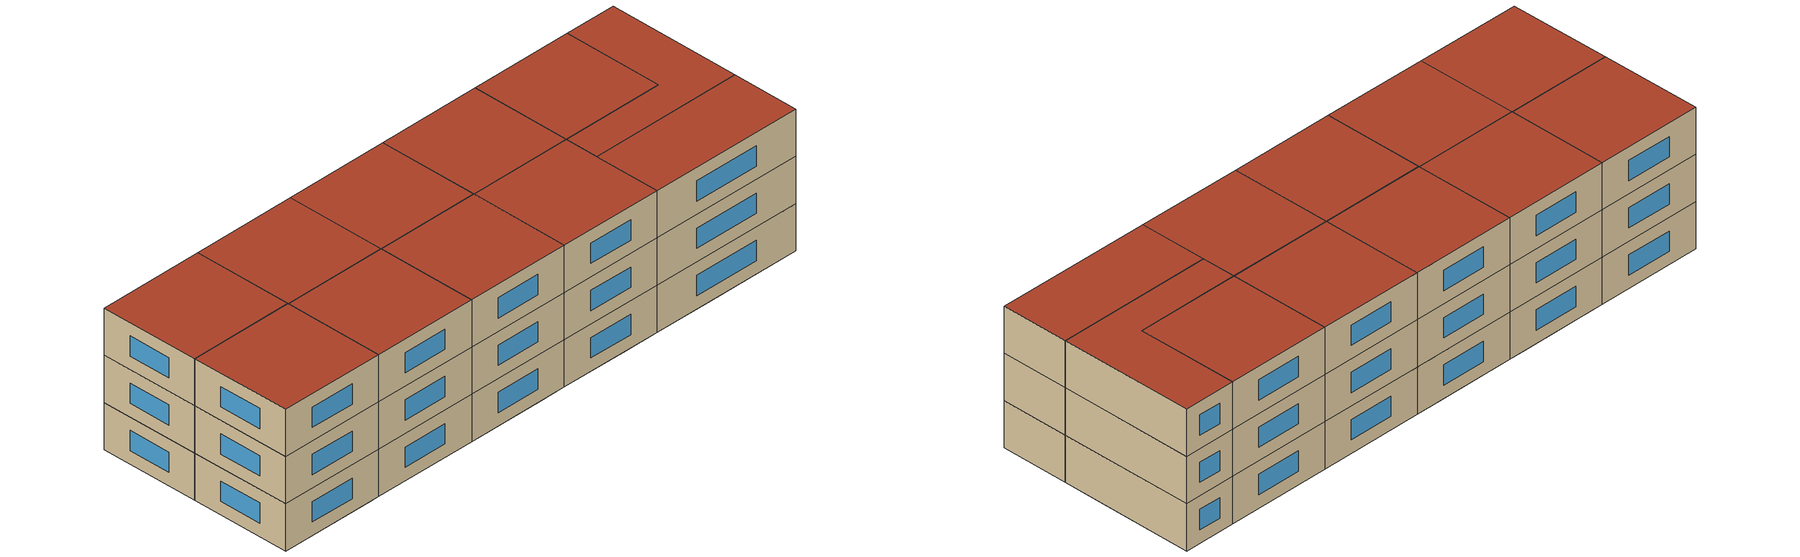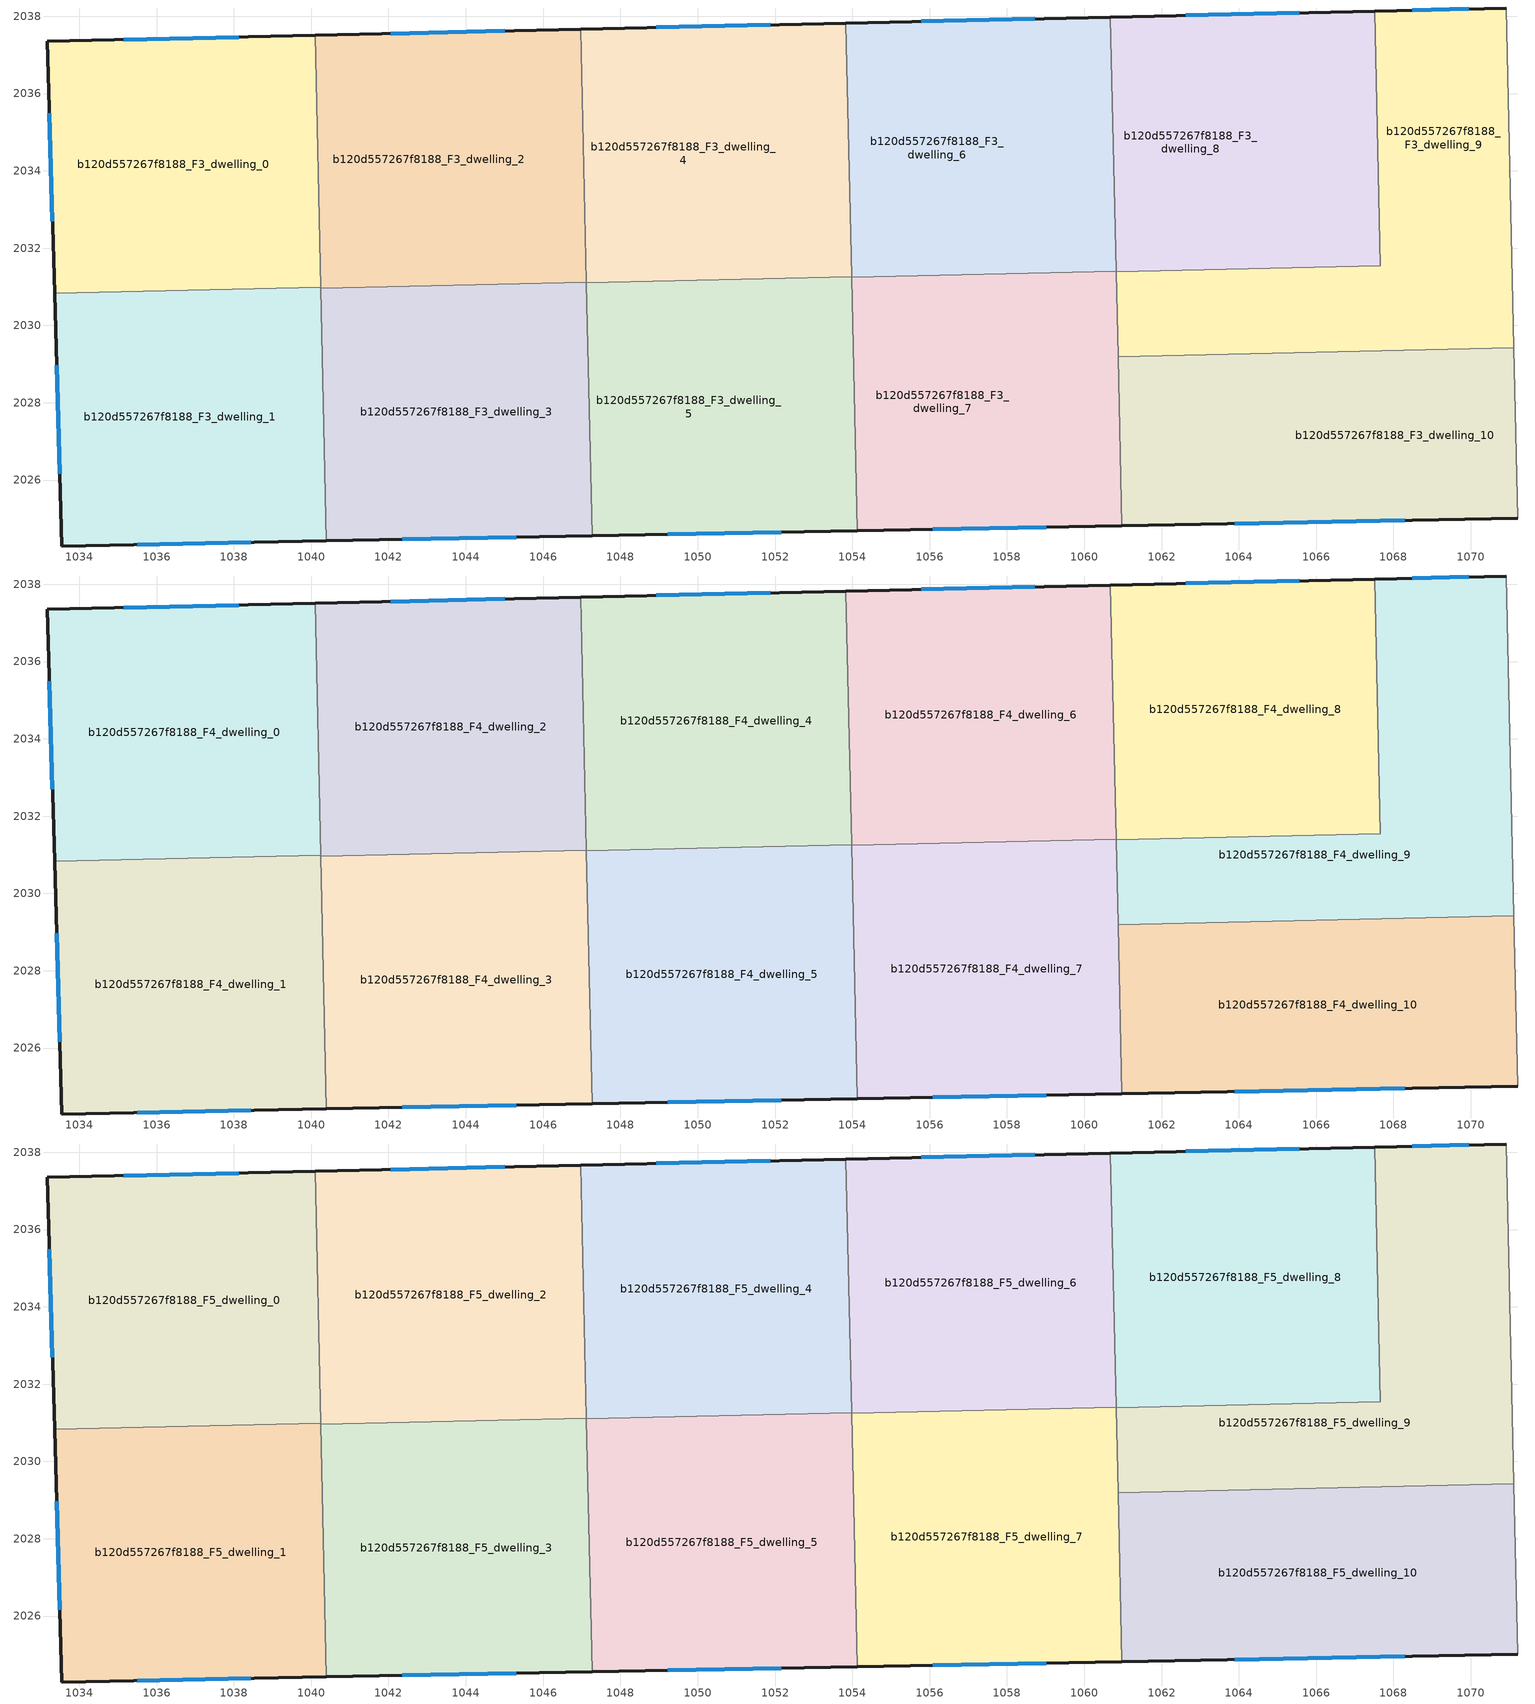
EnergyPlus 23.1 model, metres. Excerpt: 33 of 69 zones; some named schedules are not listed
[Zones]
b120d557267f8188_F3_dwelling_0
 floor to b120d557267f8188_F2_dwelling_2 (EU_floor_Construction): 1040.1,2037.51 1040.25,2030.99 1039.67,2030.98 1039.53,2037.49 z9
 floor adiabatic (EU_floor_Construction): 1039.53,2037.49 1039.67,2030.98 1033.36,2030.84 1033.17,2037.35 z9
 wall outside (EU_wall_Construction): 1040.1,2037.51 1033.17,2037.35 1033.36,2030.84 z9:12
 wall to b120d557267f8188_F3_dwelling_1 (EU_wall_Construction): 1033.36,2030.84 1040.25,2030.99 z9:12
 wall to b120d557267f8188_F3_dwelling_2 (EU_wall_Construction): 1040.25,2030.99 1040.1,2037.51 z9:12
 window (EU_Window_Construction): 1033.22,2035.49 1033.31,2032.7 / 1038.12,2037.46 1035.15,2037.39 z9.86:11.14
b120d557267f8188_F3_dwelling_1
 floor to b120d557267f8188_F2_dwelling_1 (EU_floor_Construction): 1039.67,2030.98 1039.82,2024.42 1033.55,2024.29 1033.36,2030.84 z9
 floor to b120d557267f8188_F2_dwelling_3 (EU_floor_Construction): 1040.25,2030.96 1040.39,2024.43 1039.82,2024.42 1039.67,2030.95 z9
 floor to b120d557267f8188_F2_dwelling_2 (EU_floor_Construction): 1040.25,2030.99 1040.25,2030.96 1039.67,2030.95 1039.67,2030.98 z9
 wall outside (EU_wall_Construction): 1033.36,2030.84 1033.55,2024.29 1040.39,2024.43 z9:12
 wall to b120d557267f8188_F3_dwelling_3 (EU_wall_Construction): 1040.39,2024.43 1040.25,2030.96 z9:12
 wall to b120d557267f8188_F3_dwelling_2 (EU_wall_Construction): 1040.25,2030.96 1040.25,2030.99 z9:12
 window (EU_Window_Construction): 1033.41,2028.97 1033.49,2026.16 / 1035.5,2024.33 1038.44,2024.39 z9.86:11.14
b120d557267f8188_F3_dwelling_10
 floor to b120d557267f8188_F2_dwelling_11 (EU_floor_Construction): 1071.12,2029.42 1071.22,2025.02 1064.96,2024.9 1064.86,2029.29 z9
 floor adiabatic (EU_floor_Construction): 1064.86,2029.29 1064.96,2024.9 1060.97,2024.82 1060.87,2029.2 z9
 wall outside (EU_wall_Construction): 1060.97,2024.82 1071.22,2025.02 z9:12
 wall to b120d557267f8188_F3_dwelling_9 (EU_wall_Construction): 1071.12,2029.42 1060.87,2029.2 z9:12
 wall adiabatic (EU_wall_Construction): 1071.22,2025.02 1071.12,2029.42 z9:12
 wall to b120d557267f8188_F3_dwelling_7 (EU_wall_Construction): 1060.87,2029.2 1060.97,2024.82 z9:12
 window (EU_Window_Construction): 1063.9,2024.88 1068.29,2024.96 z9.86:11.14
b120d557267f8188_F3_dwelling_2
 floor to b120d557267f8188_F2_dwelling_2 (EU_floor_Construction): 1045.83,2037.64 1045.97,2031.09 1040.25,2030.96 1040.1,2037.51 z9
 floor to b120d557267f8188_F2_dwelling_4 (EU_floor_Construction): 1046.97,2037.67 1047.12,2031.12 1045.97,2031.09 1045.83,2037.64 z9
 wall outside (EU_wall_Construction): 1046.97,2037.67 1040.1,2037.51 z9:12
 wall to b120d557267f8188_F3_dwelling_3 (EU_wall_Construction): 1040.25,2030.96 1047.12,2031.12 z9:12
 wall to b120d557267f8188_F3_dwelling_4 (EU_wall_Construction): 1047.12,2031.12 1046.97,2037.67 z9:12
 window (EU_Window_Construction): 1045.01,2037.62 1042.06,2037.55 z9.86:11.14
b120d557267f8188_F3_dwelling_3
 floor adiabatic (EU_floor_Construction): 1047.12,2031.12 1047.27,2024.56 1040.39,2024.43 1040.25,2030.96 1045.97,2031.09 1047.12,2031.11 1046.04,2031.09 z9
 wall outside (EU_wall_Construction): 1040.39,2024.43 1047.27,2024.56 z9:12
 wall to b120d557267f8188_F3_dwelling_5 (EU_wall_Construction): 1047.27,2024.56 1047.12,2031.11 z9:12
 window (EU_Window_Construction): 1042.36,2024.46 1045.3,2024.52 z9.86:11.14
b120d557267f8188_F3_dwelling_4
 floor to b120d557267f8188_F2_dwelling_6 (EU_floor_Construction): 1053.83,2037.82 1053.98,2031.26 1052.27,2031.22 1052.12,2037.78 z9
 floor adiabatic (EU_floor_Construction): 1052.12,2037.78 1052.27,2031.22 1047.12,2031.11 1046.97,2037.67 z9
 wall outside (EU_wall_Construction): 1053.83,2037.82 1046.97,2037.67 z9:12
 wall to b120d557267f8188_F3_dwelling_5 (EU_wall_Construction): 1047.12,2031.11 1053.98,2031.26 z9:12
 wall to b120d557267f8188_F3_dwelling_6 (EU_wall_Construction): 1053.98,2031.26 1053.83,2037.82 z9:12
 window (EU_Window_Construction): 1051.87,2037.78 1048.93,2037.71 z9.86:11.14
b120d557267f8188_F3_dwelling_5
 floor to b120d557267f8188_F2_dwelling_5 (EU_floor_Construction): 1052.27,2031.22 1052.41,2024.66 1047.27,2024.56 1047.12,2031.11 z9
 floor to b120d557267f8188_F2_dwelling_7 (EU_floor_Construction): 1053.98,2031.25 1054.12,2024.69 1052.41,2024.66 1052.27,2031.21 z9
 wall outside (EU_wall_Construction): 1047.27,2024.56 1054.12,2024.69 z9:12
 wall to b120d557267f8188_F3_dwelling_7 (EU_wall_Construction): 1054.12,2024.69 1053.98,2031.25 z9:12
 window (EU_Window_Construction): 1049.23,2024.6 1052.17,2024.65 z9.86:11.14
b120d557267f8188_F3_dwelling_6
 floor to b120d557267f8188_F2_dwelling_6 (EU_floor_Construction): 1058.4,2037.93 1058.54,2031.36 1053.98,2031.25 1053.83,2037.82 z9
 floor to b120d557267f8188_F2_dwelling_8 (EU_floor_Construction): 1060.68,2037.98 1060.82,2031.4 1058.54,2031.36 1058.4,2037.93 z9
 wall outside (EU_wall_Construction): 1060.68,2037.98 1053.83,2037.82 z9:12
 wall to b120d557267f8188_F3_dwelling_7 (EU_wall_Construction): 1053.98,2031.25 1060.83,2031.4 z9:12
 wall to b120d557267f8188_F3_dwelling_8 (EU_wall_Construction): 1060.83,2031.4 1060.68,2037.98 z9:12
 window (EU_Window_Construction): 1058.72,2037.93 1055.79,2037.87 z9.86:11.14
b120d557267f8188_F3_dwelling_7
 floor to b120d557267f8188_F2_dwelling_7 (EU_floor_Construction): 1058.55,2031.35 1058.69,2024.78 1054.12,2024.69 1053.98,2031.25 z9
 floor adiabatic (EU_floor_Construction): 1060.83,2031.4 1060.97,2024.82 1058.69,2024.78 1058.55,2031.35 z9
 wall outside (EU_wall_Construction): 1054.12,2024.69 1060.97,2024.82 z9:12
 wall to b120d557267f8188_F3_dwelling_9 (EU_wall_Construction): 1060.87,2029.2 1060.83,2031.4 z9:12
 window (EU_Window_Construction): 1056.08,2024.73 1059.02,2024.78 z9.86:11.14
b120d557267f8188_F3_dwelling_8
 floor to b120d557267f8188_F2_dwelling_8 (EU_floor_Construction): 1064.67,2038.07 1064.81,2031.49 1060.82,2031.4 1060.68,2037.98 z9
 floor to b120d557267f8188_F2_dwelling_10 (EU_floor_Construction): 1067.51,2038.14 1067.66,2031.55 1064.81,2031.49 1064.67,2038.07 z9
 wall outside (EU_wall_Construction): 1067.51,2038.14 1060.68,2037.98 z9:12
 wall to b120d557267f8188_F3_dwelling_9 (EU_wall_Construction): 1060.83,2031.4 1067.66,2031.55 1067.51,2038.14 z9:12
 window (EU_Window_Construction): 1065.56,2038.09 1062.63,2038.02 z9.86:11.14
b120d557267f8188_F3_dwelling_9
 floor to b120d557267f8188_F2_dwelling_10 (EU_floor_Construction): 1070.92,2038.21 1071.07,2031.62 1064.81,2031.48 1067.66,2031.55 1067.51,2038.14 z9
 floor to b120d557267f8188_F2_dwelling_11 (EU_floor_Construction): 1071.07,2031.62 1071.12,2029.42 1064.86,2029.29 1064.81,2031.48 z9
 floor adiabatic (EU_floor_Construction): 1064.81,2031.48 1064.86,2029.29 1060.87,2029.2 1060.83,2031.4 z9
 wall outside (EU_wall_Construction): 1070.92,2038.21 1067.51,2038.14 z9:12
 wall adiabatic (EU_wall_Construction): 1071.12,2029.42 1070.92,2038.21 z9:12
 window (EU_Window_Construction): 1069.95,2038.19 1068.49,2038.16 z9.86:11.14
b120d557267f8188_F4_dwelling_0
 floor to b120d557267f8188_F3_dwelling_0 (EU_floor_Construction): 1040.1,2037.51 1040.25,2030.99 1033.36,2030.84 1033.17,2037.35 z12
 wall outside (EU_wall_Construction): 1040.1,2037.51 1033.17,2037.35 1033.36,2030.84 z12:15
 wall to b120d557267f8188_F4_dwelling_1 (EU_wall_Construction): 1033.36,2030.84 1040.25,2030.99 z12:15
 wall to b120d557267f8188_F4_dwelling_2 (EU_wall_Construction): 1040.25,2030.99 1040.1,2037.51 z12:15
 window (EU_Window_Construction): 1033.22,2035.49 1033.31,2032.7 / 1038.12,2037.46 1035.15,2037.39 z12.86:14.14
b120d557267f8188_F4_dwelling_1
 floor to b120d557267f8188_F3_dwelling_1 (EU_floor_Construction): 1040.25,2030.99 1040.39,2024.43 1033.55,2024.29 1033.36,2030.84 z12
 wall outside (EU_wall_Construction): 1033.36,2030.84 1033.55,2024.29 1040.39,2024.43 z12:15
 wall to b120d557267f8188_F4_dwelling_3 (EU_wall_Construction): 1040.39,2024.43 1040.25,2030.96 z12:15
 wall to b120d557267f8188_F4_dwelling_2 (EU_wall_Construction): 1040.25,2030.96 1040.25,2030.99 z12:15
 window (EU_Window_Construction): 1033.41,2028.97 1033.49,2026.16 / 1035.5,2024.33 1038.44,2024.39 z12.86:14.14
b120d557267f8188_F4_dwelling_10
 floor to b120d557267f8188_F3_dwelling_10 (EU_floor_Construction): 1071.12,2029.42 1071.22,2025.02 1060.97,2024.82 1060.87,2029.2 z12
 wall outside (EU_wall_Construction): 1060.97,2024.82 1071.22,2025.02 z12:15
 wall to b120d557267f8188_F4_dwelling_9 (EU_wall_Construction): 1071.12,2029.42 1060.87,2029.2 z12:15
 wall adiabatic (EU_wall_Construction): 1071.22,2025.02 1071.12,2029.42 z12:15
 wall to b120d557267f8188_F4_dwelling_7 (EU_wall_Construction): 1060.87,2029.2 1060.97,2024.82 z12:15
 window (EU_Window_Construction): 1063.9,2024.88 1068.29,2024.96 z12.86:14.14
b120d557267f8188_F4_dwelling_2
 floor to b120d557267f8188_F3_dwelling_2 (EU_floor_Construction): 1046.97,2037.67 1047.12,2031.12 1040.25,2030.96 1040.1,2037.51 z12
 wall outside (EU_wall_Construction): 1046.97,2037.67 1040.1,2037.51 z12:15
 wall to b120d557267f8188_F4_dwelling_3 (EU_wall_Construction): 1040.25,2030.96 1047.12,2031.12 z12:15
 wall to b120d557267f8188_F4_dwelling_4 (EU_wall_Construction): 1047.12,2031.12 1046.97,2037.67 z12:15
 window (EU_Window_Construction): 1045.01,2037.62 1042.06,2037.55 z12.86:14.14
b120d557267f8188_F4_dwelling_3
 floor to b120d557267f8188_F3_dwelling_3 (EU_floor_Construction): 1047.12,2031.12 1047.27,2024.56 1040.39,2024.43 1040.25,2030.96 z12
 wall outside (EU_wall_Construction): 1040.39,2024.43 1047.27,2024.56 z12:15
 wall to b120d557267f8188_F4_dwelling_5 (EU_wall_Construction): 1047.27,2024.56 1047.12,2031.11 z12:15
 window (EU_Window_Construction): 1042.36,2024.46 1045.3,2024.52 z12.86:14.14
b120d557267f8188_F4_dwelling_4
 floor to b120d557267f8188_F3_dwelling_4 (EU_floor_Construction): 1053.83,2037.82 1053.98,2031.26 1047.12,2031.11 1046.97,2037.67 z12
 wall outside (EU_wall_Construction): 1053.83,2037.82 1046.97,2037.67 z12:15
 wall to b120d557267f8188_F4_dwelling_5 (EU_wall_Construction): 1047.12,2031.11 1053.98,2031.26 z12:15
 wall to b120d557267f8188_F4_dwelling_6 (EU_wall_Construction): 1053.98,2031.26 1053.83,2037.82 z12:15
 window (EU_Window_Construction): 1051.87,2037.78 1048.93,2037.71 z12.86:14.14
b120d557267f8188_F4_dwelling_5
 floor to b120d557267f8188_F3_dwelling_5 (EU_floor_Construction): 1053.98,2031.26 1054.12,2024.69 1047.27,2024.56 1047.12,2031.11 z12
 wall outside (EU_wall_Construction): 1047.27,2024.56 1054.12,2024.69 z12:15
 wall to b120d557267f8188_F4_dwelling_7 (EU_wall_Construction): 1054.12,2024.69 1053.98,2031.25 z12:15
 window (EU_Window_Construction): 1049.23,2024.6 1052.17,2024.65 z12.86:14.14
b120d557267f8188_F4_dwelling_6
 floor to b120d557267f8188_F3_dwelling_6 (EU_floor_Construction): 1060.68,2037.98 1060.83,2031.4 1053.98,2031.25 1053.83,2037.82 z12
 wall outside (EU_wall_Construction): 1060.68,2037.98 1053.83,2037.82 z12:15
 wall to b120d557267f8188_F4_dwelling_7 (EU_wall_Construction): 1053.98,2031.25 1060.83,2031.4 z12:15
 wall to b120d557267f8188_F4_dwelling_8 (EU_wall_Construction): 1060.83,2031.4 1060.68,2037.98 z12:15
 window (EU_Window_Construction): 1058.72,2037.93 1055.79,2037.87 z12.86:14.14
b120d557267f8188_F4_dwelling_7
 floor to b120d557267f8188_F3_dwelling_7 (EU_floor_Construction): 1060.83,2031.4 1060.97,2024.82 1054.12,2024.69 1053.98,2031.25 z12
 wall outside (EU_wall_Construction): 1054.12,2024.69 1060.97,2024.82 z12:15
 wall to b120d557267f8188_F4_dwelling_9 (EU_wall_Construction): 1060.87,2029.2 1060.83,2031.4 z12:15
 window (EU_Window_Construction): 1056.08,2024.73 1059.02,2024.78 z12.86:14.14
b120d557267f8188_F4_dwelling_8
 floor to b120d557267f8188_F3_dwelling_8 (EU_floor_Construction): 1067.51,2038.14 1067.66,2031.55 1060.83,2031.4 1060.68,2037.98 z12
 wall outside (EU_wall_Construction): 1067.51,2038.14 1060.68,2037.98 z12:15
 wall to b120d557267f8188_F4_dwelling_9 (EU_wall_Construction): 1060.83,2031.4 1067.66,2031.55 1067.51,2038.14 z12:15
 window (EU_Window_Construction): 1065.56,2038.09 1062.63,2038.02 z12.86:14.14
b120d557267f8188_F4_dwelling_9
 floor to b120d557267f8188_F3_dwelling_9 (EU_floor_Construction): 1070.92,2038.21 1071.12,2029.42 1060.87,2029.2 1060.83,2031.4 1067.66,2031.55 1067.51,2038.14 z12
 wall outside (EU_wall_Construction): 1070.92,2038.21 1067.51,2038.14 z12:15
 wall adiabatic (EU_wall_Construction): 1071.12,2029.42 1070.92,2038.21 z12:15
 window (EU_Window_Construction): 1069.95,2038.19 1068.49,2038.16 z12.86:14.14
b120d557267f8188_F5_dwelling_0
 floor to b120d557267f8188_F4_dwelling_0 (EU_floor_Construction): 1040.1,2037.51 1040.25,2030.99 1033.36,2030.84 1033.17,2037.35 z15
 wall outside (EU_wall_Construction): 1040.1,2037.51 1033.17,2037.35 1033.36,2030.84 z15:18
 wall to b120d557267f8188_F5_dwelling_1 (EU_wall_Construction): 1033.36,2030.84 1040.25,2030.99 z15:18
 wall to b120d557267f8188_F5_dwelling_2 (EU_wall_Construction): 1040.25,2030.99 1040.1,2037.51 z15:18
 window (EU_Window_Construction): 1033.22,2035.49 1033.31,2032.7 / 1038.12,2037.46 1035.15,2037.39 z15.86:17.14
 roof outside (EU_roof_Construction): 1040.25,2030.99 1040.1,2037.51 1033.17,2037.35 1033.36,2030.84 z18
b120d557267f8188_F5_dwelling_1
 floor to b120d557267f8188_F4_dwelling_1 (EU_floor_Construction): 1040.25,2030.99 1040.39,2024.43 1033.55,2024.29 1033.36,2030.84 z15
 wall outside (EU_wall_Construction): 1033.36,2030.84 1033.55,2024.29 1040.39,2024.43 z15:18
 wall to b120d557267f8188_F5_dwelling_3 (EU_wall_Construction): 1040.39,2024.43 1040.25,2030.96 z15:18
 wall to b120d557267f8188_F5_dwelling_2 (EU_wall_Construction): 1040.25,2030.96 1040.25,2030.99 z15:18
 window (EU_Window_Construction): 1033.41,2028.97 1033.49,2026.16 / 1035.5,2024.33 1038.44,2024.39 z15.86:17.14
 roof outside (EU_roof_Construction): 1040.39,2024.43 1040.25,2030.99 1033.36,2030.84 1033.55,2024.29 z18
b120d557267f8188_F5_dwelling_10
 floor to b120d557267f8188_F4_dwelling_10 (EU_floor_Construction): 1071.12,2029.42 1071.22,2025.02 1060.97,2024.82 1060.87,2029.2 z15
 wall outside (EU_wall_Construction): 1060.97,2024.82 1071.22,2025.02 z15:18
 wall to b120d557267f8188_F5_dwelling_9 (EU_wall_Construction): 1071.12,2029.42 1060.87,2029.2 z15:18
 wall adiabatic (EU_wall_Construction): 1071.22,2025.02 1071.12,2029.42 z15:18
 wall to b120d557267f8188_F5_dwelling_7 (EU_wall_Construction): 1060.87,2029.2 1060.97,2024.82 z15:18
 window (EU_Window_Construction): 1063.9,2024.88 1068.29,2024.96 z15.86:17.14
 roof outside (EU_roof_Construction): 1071.22,2025.02 1071.12,2029.42 1060.87,2029.2 1060.97,2024.82 z18
b120d557267f8188_F5_dwelling_2
 floor to b120d557267f8188_F4_dwelling_2 (EU_floor_Construction): 1046.97,2037.67 1047.12,2031.12 1040.25,2030.96 1040.1,2037.51 z15
 wall outside (EU_wall_Construction): 1046.97,2037.67 1040.1,2037.51 z15:18
 wall to b120d557267f8188_F5_dwelling_3 (EU_wall_Construction): 1040.25,2030.96 1047.12,2031.12 z15:18
 wall to b120d557267f8188_F5_dwelling_4 (EU_wall_Construction): 1047.12,2031.12 1046.97,2037.67 z15:18
 window (EU_Window_Construction): 1045.01,2037.62 1042.06,2037.55 z15.86:17.14
 roof outside (EU_roof_Construction): 1047.12,2031.12 1046.97,2037.67 1040.1,2037.51 1040.25,2030.96 z18
b120d557267f8188_F5_dwelling_3
 floor to b120d557267f8188_F4_dwelling_3 (EU_floor_Construction): 1047.12,2031.12 1047.27,2024.56 1040.39,2024.43 1040.25,2030.96 z15
 wall outside (EU_wall_Construction): 1040.39,2024.43 1047.27,2024.56 z15:18
 wall to b120d557267f8188_F5_dwelling_5 (EU_wall_Construction): 1047.27,2024.56 1047.12,2031.11 z15:18
 window (EU_Window_Construction): 1042.36,2024.46 1045.3,2024.52 z15.86:17.14
 roof outside (EU_roof_Construction): 1047.27,2024.56 1047.12,2031.12 1040.25,2030.96 1040.39,2024.43 z18
b120d557267f8188_F5_dwelling_4
 floor to b120d557267f8188_F4_dwelling_4 (EU_floor_Construction): 1053.83,2037.82 1053.98,2031.26 1047.12,2031.11 1046.97,2037.67 z15
 wall outside (EU_wall_Construction): 1053.83,2037.82 1046.97,2037.67 z15:18
 wall to b120d557267f8188_F5_dwelling_5 (EU_wall_Construction): 1047.12,2031.11 1053.98,2031.26 z15:18
 wall to b120d557267f8188_F5_dwelling_6 (EU_wall_Construction): 1053.98,2031.26 1053.83,2037.82 z15:18
 window (EU_Window_Construction): 1051.87,2037.78 1048.93,2037.71 z15.86:17.14
 roof outside (EU_roof_Construction): 1053.98,2031.26 1053.83,2037.82 1046.97,2037.67 1047.12,2031.11 z18
b120d557267f8188_F5_dwelling_5
 floor to b120d557267f8188_F4_dwelling_5 (EU_floor_Construction): 1053.98,2031.26 1054.12,2024.69 1047.27,2024.56 1047.12,2031.11 z15
 wall outside (EU_wall_Construction): 1047.27,2024.56 1054.12,2024.69 z15:18
 wall to b120d557267f8188_F5_dwelling_7 (EU_wall_Construction): 1054.12,2024.69 1053.98,2031.25 z15:18
 window (EU_Window_Construction): 1049.23,2024.6 1052.17,2024.65 z15.86:17.14
 roof outside (EU_roof_Construction): 1054.12,2024.69 1053.98,2031.26 1047.12,2031.11 1047.27,2024.56 z18
b120d557267f8188_F5_dwelling_6
 floor to b120d557267f8188_F4_dwelling_6 (EU_floor_Construction): 1060.68,2037.98 1060.83,2031.4 1053.98,2031.25 1053.83,2037.82 z15
 wall outside (EU_wall_Construction): 1060.68,2037.98 1053.83,2037.82 z15:18
 wall to b120d557267f8188_F5_dwelling_7 (EU_wall_Construction): 1053.98,2031.25 1060.83,2031.4 z15:18
 wall to b120d557267f8188_F5_dwelling_8 (EU_wall_Construction): 1060.83,2031.4 1060.68,2037.98 z15:18
 window (EU_Window_Construction): 1058.72,2037.93 1055.79,2037.87 z15.86:17.14
 roof outside (EU_roof_Construction): 1060.83,2031.4 1060.68,2037.98 1053.83,2037.82 1053.98,2031.25 z18
b120d557267f8188_F5_dwelling_7
 floor to b120d557267f8188_F4_dwelling_7 (EU_floor_Construction): 1060.83,2031.4 1060.97,2024.82 1054.12,2024.69 1053.98,2031.25 z15
 wall outside (EU_wall_Construction): 1054.12,2024.69 1060.97,2024.82 z15:18
 wall to b120d557267f8188_F5_dwelling_9 (EU_wall_Construction): 1060.87,2029.2 1060.83,2031.4 z15:18
 window (EU_Window_Construction): 1056.08,2024.73 1059.02,2024.78 z15.86:17.14
 roof outside (EU_roof_Construction): 1060.97,2024.82 1060.83,2031.4 1053.98,2031.25 1054.12,2024.69 z18
b120d557267f8188_F5_dwelling_8
 floor to b120d557267f8188_F4_dwelling_8 (EU_floor_Construction): 1067.51,2038.14 1067.66,2031.55 1060.83,2031.4 1060.68,2037.98 z15
 wall outside (EU_wall_Construction): 1067.51,2038.14 1060.68,2037.98 z15:18
 wall to b120d557267f8188_F5_dwelling_9 (EU_wall_Construction): 1060.83,2031.4 1067.66,2031.55 1067.51,2038.14 z15:18
 window (EU_Window_Construction): 1065.56,2038.09 1062.63,2038.02 z15.86:17.14
 roof outside (EU_roof_Construction): 1067.66,2031.55 1067.51,2038.14 1060.68,2037.98 1060.83,2031.4 z18
b120d557267f8188_F5_dwelling_9
 floor to b120d557267f8188_F4_dwelling_9 (EU_floor_Construction): 1070.92,2038.21 1071.12,2029.42 1060.87,2029.2 1060.83,2031.4 1067.66,2031.55 1067.51,2038.14 z15
 wall outside (EU_wall_Construction): 1070.92,2038.21 1067.51,2038.14 z15:18
 wall adiabatic (EU_wall_Construction): 1071.12,2029.42 1070.92,2038.21 z15:18
 window (EU_Window_Construction): 1069.95,2038.19 1068.49,2038.16 z15.86:17.14
 roof outside (EU_roof_Construction): 1071.12,2029.42 1070.92,2038.21 1067.51,2038.14 1067.66,2031.55 1060.83,2031.4 1060.87,2029.2 z18
[Building]
EU S2 Campaign: North Axis=0; Terrain=City; Solar Distribution=FullExterior
[Site:Location]
Helsinki-Vantaa.AP: Latitude=60.317; Longitude=24.963; Time Zone=2; Elevation=54.6
[SizingPeriod:WeatherFileDays]
AnnualSizingPeriod: Begin Month=1; Begin Day of Month=1; End Month=12; End Day of Month=31; Day of Week for Start Day=Monday; Use Weather File Daylight Saving Period=No; Use Weather File Rain and Snow Indicators=No
[MATERIAL]
EU_InternalMass_Material: Roughness=MediumRough; Thickness=0.1; Conductivity=1; Density=1800; Specific Heat=900; Thermal Absorptance=0.9; Solar Absorptance=0.7; Visible Absorptance=0.7
[MATERIAL:NOMASS] Roughness=MediumRough; Thermal Absorptance=0.9; Solar Absorptance=0.7; Visible Absorptance=0.7
Name | Thermal Resistance
EU_wall_NoMass | 1.10183
EU_roof_NoMass; EU_floor_NoMass | 1.70606
[WINDOWMATERIAL:SIMPLEGLAZINGSYSTEM]
EU_Window_SimpleGlazing: UFactor=3.11035; Solar Heat Gain Coefficient=0.8; Visible Transmittance=0.8
[CONSTRUCTION]
EU_wall_Construction: EU_wall_NoMass
EU_roof_Construction: EU_roof_NoMass
EU_floor_Construction: EU_floor_NoMass
EU_Window_Construction: EU_Window_SimpleGlazing
EU_InternalMass_Construction: EU_InternalMass_Material
[ZONE] Type=1; Multiplier=1; Ceiling Height=autocalculate; Floor Area=autocalculate; Part of Total Floor Area=Yes
Name | Volume
b120d557267f8188_F3_dwelling_0; b120d557267f8188_F4_dwelling_0; b120d557267f8188_F5_dwelling_0 | 135.074
b120d557267f8188_F3_dwelling_1; b120d557267f8188_F4_dwelling_1; b120d557267f8188_F5_dwelling_1 | 135.061
b120d557267f8188_F3_dwelling_10; b120d557267f8188_F4_dwelling_10; b120d557267f8188_F5_dwelling_10 | 135.068
b120d557267f8188_F3_dwelling_2; b120d557267f8188_F4_dwelling_2; b120d557267f8188_F5_dwelling_2 | 135.081
b120d557267f8188_F3_dwelling_3; b120d557267f8188_F4_dwelling_3; b120d557267f8188_F5_dwelling_3 | 135.085
b120d557267f8188_F3_dwelling_4; b120d557267f8188_F4_dwelling_4; b120d557267f8188_F5_dwelling_4 | 135.044
b120d557267f8188_F3_dwelling_5; b120d557267f8188_F4_dwelling_5; b120d557267f8188_F5_dwelling_5 | 135.047
b120d557267f8188_F3_dwelling_6; b120d557267f8188_F4_dwelling_6; b120d557267f8188_F5_dwelling_6 | 135.063
b120d557267f8188_F3_dwelling_7; b120d557267f8188_F4_dwelling_7; b120d557267f8188_F5_dwelling_7 | 135.078
b120d557267f8188_F3_dwelling_8; b120d557267f8188_F4_dwelling_8; b120d557267f8188_F5_dwelling_8 | 135.054
b120d557267f8188_F3_dwelling_9; b120d557267f8188_F4_dwelling_9; b120d557267f8188_F5_dwelling_9 | 135.071
[INTERNALMASS] Construction=EU_InternalMass_Construction
Name | Zone or ZoneList | Surface Area
b120d557267f8188_F3_dwelling_0_EU_InternalMass | b120d557267f8188_F3_dwelling_0 | 45.0246
b120d557267f8188_F3_dwelling_1_EU_InternalMass | b120d557267f8188_F3_dwelling_1 | 45.0207
b120d557267f8188_F3_dwelling_2_EU_InternalMass | b120d557267f8188_F3_dwelling_2 | 45.0283
b120d557267f8188_F3_dwelling_3_EU_InternalMass | b120d557267f8188_F3_dwelling_3 | 45.0284
b120d557267f8188_F3_dwelling_4_EU_InternalMass | b120d557267f8188_F3_dwelling_4 | 45.016
b120d557267f8188_F3_dwelling_5_EU_InternalMass | b120d557267f8188_F3_dwelling_5 | 45.0176
b120d557267f8188_F3_dwelling_6_EU_InternalMass | b120d557267f8188_F3_dwelling_6 | 45.0228
b120d557267f8188_F3_dwelling_7_EU_InternalMass | b120d557267f8188_F3_dwelling_7 | 45.028
b120d557267f8188_F3_dwelling_8_EU_InternalMass | b120d557267f8188_F3_dwelling_8 | 45.0197
b120d557267f8188_F3_dwelling_9_EU_InternalMass | b120d557267f8188_F3_dwelling_9 | 45.0235
b120d557267f8188_F3_dwelling_10_EU_InternalMass | b120d557267f8188_F3_dwelling_10 | 45.0231
b120d557267f8188_F4_dwelling_0_EU_InternalMass | b120d557267f8188_F4_dwelling_0 | 45.0246
b120d557267f8188_F4_dwelling_1_EU_InternalMass | b120d557267f8188_F4_dwelling_1 | 45.0207
b120d557267f8188_F4_dwelling_2_EU_InternalMass | b120d557267f8188_F4_dwelling_2 | 45.0283
b120d557267f8188_F4_dwelling_3_EU_InternalMass | b120d557267f8188_F4_dwelling_3 | 45.0284
b120d557267f8188_F4_dwelling_4_EU_InternalMass | b120d557267f8188_F4_dwelling_4 | 45.016
b120d557267f8188_F4_dwelling_5_EU_InternalMass | b120d557267f8188_F4_dwelling_5 | 45.0176
b120d557267f8188_F4_dwelling_6_EU_InternalMass | b120d557267f8188_F4_dwelling_6 | 45.0228
b120d557267f8188_F4_dwelling_7_EU_InternalMass | b120d557267f8188_F4_dwelling_7 | 45.028
b120d557267f8188_F4_dwelling_8_EU_InternalMass | b120d557267f8188_F4_dwelling_8 | 45.0197
b120d557267f8188_F4_dwelling_9_EU_InternalMass | b120d557267f8188_F4_dwelling_9 | 45.0235
b120d557267f8188_F4_dwelling_10_EU_InternalMass | b120d557267f8188_F4_dwelling_10 | 45.0231
b120d557267f8188_F5_dwelling_0_EU_InternalMass | b120d557267f8188_F5_dwelling_0 | 45.0246
b120d557267f8188_F5_dwelling_1_EU_InternalMass | b120d557267f8188_F5_dwelling_1 | 45.0207
b120d557267f8188_F5_dwelling_2_EU_InternalMass | b120d557267f8188_F5_dwelling_2 | 45.0283
b120d557267f8188_F5_dwelling_3_EU_InternalMass | b120d557267f8188_F5_dwelling_3 | 45.0284
b120d557267f8188_F5_dwelling_4_EU_InternalMass | b120d557267f8188_F5_dwelling_4 | 45.016
b120d557267f8188_F5_dwelling_5_EU_InternalMass | b120d557267f8188_F5_dwelling_5 | 45.0176
b120d557267f8188_F5_dwelling_6_EU_InternalMass | b120d557267f8188_F5_dwelling_6 | 45.0228
b120d557267f8188_F5_dwelling_7_EU_InternalMass | b120d557267f8188_F5_dwelling_7 | 45.028
b120d557267f8188_F5_dwelling_8_EU_InternalMass | b120d557267f8188_F5_dwelling_8 | 45.0197
b120d557267f8188_F5_dwelling_9_EU_InternalMass | b120d557267f8188_F5_dwelling_9 | 45.0235
b120d557267f8188_F5_dwelling_10_EU_InternalMass | b120d557267f8188_F5_dwelling_10 | 45.0231
[OTHEREQUIPMENT] Fuel Type=Electricity; Design Level Calculation Method=Watts/Area; Power per Zone Floor Area=1; Fraction Latent=0; Fraction Radiant=0; Fraction Lost=0; Carbon Dioxide Generation Rate=0; EndUse Subcategory=EU_Step8_InternalGains
Name | Zone or ZoneList or Space or SpaceList | Schedule
EU_Step8_InternalGain_b120d557267f8188_F3_dwelling_0_f000 | b120d557267f8188_F3_dwelling_0 | EU_Step8_GainSchedule_b120d557267f8188_F3_dwelling_0_f000
EU_Step8_InternalGain_b120d557267f8188_F3_dwelling_1_f000 | b120d557267f8188_F3_dwelling_1 | EU_Step8_GainSchedule_b120d557267f8188_F3_dwelling_1_f000
EU_Step8_InternalGain_b120d557267f8188_F3_dwelling_2_f000 | b120d557267f8188_F3_dwelling_2 | EU_Step8_GainSchedule_b120d557267f8188_F3_dwelling_2_f000
EU_Step8_InternalGain_b120d557267f8188_F3_dwelling_3_f000 | b120d557267f8188_F3_dwelling_3 | EU_Step8_GainSchedule_b120d557267f8188_F3_dwelling_3_f000
EU_Step8_InternalGain_b120d557267f8188_F3_dwelling_4_f000 | b120d557267f8188_F3_dwelling_4 | EU_Step8_GainSchedule_b120d557267f8188_F3_dwelling_4_f000
EU_Step8_InternalGain_b120d557267f8188_F3_dwelling_5_f000 | b120d557267f8188_F3_dwelling_5 | EU_Step8_GainSchedule_b120d557267f8188_F3_dwelling_5_f000
EU_Step8_InternalGain_b120d557267f8188_F3_dwelling_6_f000 | b120d557267f8188_F3_dwelling_6 | EU_Step8_GainSchedule_b120d557267f8188_F3_dwelling_6_f000
EU_Step8_InternalGain_b120d557267f8188_F3_dwelling_7_f000 | b120d557267f8188_F3_dwelling_7 | EU_Step8_GainSchedule_b120d557267f8188_F3_dwelling_7_f000
EU_Step8_InternalGain_b120d557267f8188_F3_dwelling_8_f000 | b120d557267f8188_F3_dwelling_8 | EU_Step8_GainSchedule_b120d557267f8188_F3_dwelling_8_f000
EU_Step8_InternalGain_b120d557267f8188_F3_dwelling_9_f000 | b120d557267f8188_F3_dwelling_9 | EU_Step8_GainSchedule_b120d557267f8188_F3_dwelling_9_f000
EU_Step8_InternalGain_b120d557267f8188_F3_dwelling_10_f000 | b120d557267f8188_F3_dwelling_10 | EU_Step8_GainSchedule_b120d557267f8188_F3_dwelling_10_f000
EU_Step8_InternalGain_b120d557267f8188_F4_dwelling_0_f000 | b120d557267f8188_F4_dwelling_0 | EU_Step8_GainSchedule_b120d557267f8188_F4_dwelling_0_f000
EU_Step8_InternalGain_b120d557267f8188_F4_dwelling_1_f000 | b120d557267f8188_F4_dwelling_1 | EU_Step8_GainSchedule_b120d557267f8188_F4_dwelling_1_f000
EU_Step8_InternalGain_b120d557267f8188_F4_dwelling_2_f000 | b120d557267f8188_F4_dwelling_2 | EU_Step8_GainSchedule_b120d557267f8188_F4_dwelling_2_f000
EU_Step8_InternalGain_b120d557267f8188_F4_dwelling_3_f000 | b120d557267f8188_F4_dwelling_3 | EU_Step8_GainSchedule_b120d557267f8188_F4_dwelling_3_f000
EU_Step8_InternalGain_b120d557267f8188_F4_dwelling_4_f000 | b120d557267f8188_F4_dwelling_4 | EU_Step8_GainSchedule_b120d557267f8188_F4_dwelling_4_f000
EU_Step8_InternalGain_b120d557267f8188_F4_dwelling_5_f000 | b120d557267f8188_F4_dwelling_5 | EU_Step8_GainSchedule_b120d557267f8188_F4_dwelling_5_f000
EU_Step8_InternalGain_b120d557267f8188_F4_dwelling_6_f000 | b120d557267f8188_F4_dwelling_6 | EU_Step8_GainSchedule_b120d557267f8188_F4_dwelling_6_f000
EU_Step8_InternalGain_b120d557267f8188_F4_dwelling_7_f000 | b120d557267f8188_F4_dwelling_7 | EU_Step8_GainSchedule_b120d557267f8188_F4_dwelling_7_f000
EU_Step8_InternalGain_b120d557267f8188_F4_dwelling_8_f000 | b120d557267f8188_F4_dwelling_8 | EU_Step8_GainSchedule_b120d557267f8188_F4_dwelling_8_f000
EU_Step8_InternalGain_b120d557267f8188_F4_dwelling_9_f000 | b120d557267f8188_F4_dwelling_9 | EU_Step8_GainSchedule_b120d557267f8188_F4_dwelling_9_f000
EU_Step8_InternalGain_b120d557267f8188_F4_dwelling_10_f000 | b120d557267f8188_F4_dwelling_10 | EU_Step8_GainSchedule_b120d557267f8188_F4_dwelling_10_f000
EU_Step8_InternalGain_b120d557267f8188_F5_dwelling_0_f000 | b120d557267f8188_F5_dwelling_0 | EU_Step8_GainSchedule_b120d557267f8188_F5_dwelling_0_f000
EU_Step8_InternalGain_b120d557267f8188_F5_dwelling_1_f000 | b120d557267f8188_F5_dwelling_1 | EU_Step8_GainSchedule_b120d557267f8188_F5_dwelling_1_f000
EU_Step8_InternalGain_b120d557267f8188_F5_dwelling_2_f000 | b120d557267f8188_F5_dwelling_2 | EU_Step8_GainSchedule_b120d557267f8188_F5_dwelling_2_f000
EU_Step8_InternalGain_b120d557267f8188_F5_dwelling_3_f000 | b120d557267f8188_F5_dwelling_3 | EU_Step8_GainSchedule_b120d557267f8188_F5_dwelling_3_f000
EU_Step8_InternalGain_b120d557267f8188_F5_dwelling_4_f000 | b120d557267f8188_F5_dwelling_4 | EU_Step8_GainSchedule_b120d557267f8188_F5_dwelling_4_f000
EU_Step8_InternalGain_b120d557267f8188_F5_dwelling_5_f000 | b120d557267f8188_F5_dwelling_5 | EU_Step8_GainSchedule_b120d557267f8188_F5_dwelling_5_f000
EU_Step8_InternalGain_b120d557267f8188_F5_dwelling_6_f000 | b120d557267f8188_F5_dwelling_6 | EU_Step8_GainSchedule_b120d557267f8188_F5_dwelling_6_f000
EU_Step8_InternalGain_b120d557267f8188_F5_dwelling_7_f000 | b120d557267f8188_F5_dwelling_7 | EU_Step8_GainSchedule_b120d557267f8188_F5_dwelling_7_f000
EU_Step8_InternalGain_b120d557267f8188_F5_dwelling_8_f000 | b120d557267f8188_F5_dwelling_8 | EU_Step8_GainSchedule_b120d557267f8188_F5_dwelling_8_f000
EU_Step8_InternalGain_b120d557267f8188_F5_dwelling_9_f000 | b120d557267f8188_F5_dwelling_9 | EU_Step8_GainSchedule_b120d557267f8188_F5_dwelling_9_f000
EU_Step8_InternalGain_b120d557267f8188_F5_dwelling_10_f000 | b120d557267f8188_F5_dwelling_10 | EU_Step8_GainSchedule_b120d557267f8188_F5_dwelling_10_f000
[ZONEVENTILATION:DESIGNFLOWRATE] Schedule=EU_AlwaysOn; Design Flow Rate Calculation Method=AirChanges/Hour; Air Changes per Hour=0.756316; Ventilation Type=Natural; Fan Pressure Rise=0; Fan Total Efficiency=1; Constant Term Coefficient=1; Temperature Term Coefficient=0; Velocity Term Coefficient=0; Velocity Squared Term Coefficient=0; Minimum Indoor Temperature=-100; Maximum Indoor Temperature=100; Delta Temperature=-100; Minimum Outdoor Temperature=-100; Maximum Outdoor Temperature=100; Maximum Wind Speed=40
Name | Zone or ZoneList or Space or SpaceList
EU_ConstantAir_b120d557267f8188_F3_dwelling_0 | b120d557267f8188_F3_dwelling_0
EU_ConstantAir_b120d557267f8188_F3_dwelling_1 | b120d557267f8188_F3_dwelling_1
EU_ConstantAir_b120d557267f8188_F3_dwelling_2 | b120d557267f8188_F3_dwelling_2
EU_ConstantAir_b120d557267f8188_F3_dwelling_3 | b120d557267f8188_F3_dwelling_3
EU_ConstantAir_b120d557267f8188_F3_dwelling_4 | b120d557267f8188_F3_dwelling_4
EU_ConstantAir_b120d557267f8188_F3_dwelling_5 | b120d557267f8188_F3_dwelling_5
EU_ConstantAir_b120d557267f8188_F3_dwelling_6 | b120d557267f8188_F3_dwelling_6
EU_ConstantAir_b120d557267f8188_F3_dwelling_7 | b120d557267f8188_F3_dwelling_7
EU_ConstantAir_b120d557267f8188_F3_dwelling_8 | b120d557267f8188_F3_dwelling_8
EU_ConstantAir_b120d557267f8188_F3_dwelling_9 | b120d557267f8188_F3_dwelling_9
EU_ConstantAir_b120d557267f8188_F3_dwelling_10 | b120d557267f8188_F3_dwelling_10
EU_ConstantAir_b120d557267f8188_F4_dwelling_0 | b120d557267f8188_F4_dwelling_0
EU_ConstantAir_b120d557267f8188_F4_dwelling_1 | b120d557267f8188_F4_dwelling_1
EU_ConstantAir_b120d557267f8188_F4_dwelling_2 | b120d557267f8188_F4_dwelling_2
EU_ConstantAir_b120d557267f8188_F4_dwelling_3 | b120d557267f8188_F4_dwelling_3
EU_ConstantAir_b120d557267f8188_F4_dwelling_4 | b120d557267f8188_F4_dwelling_4
EU_ConstantAir_b120d557267f8188_F4_dwelling_5 | b120d557267f8188_F4_dwelling_5
EU_ConstantAir_b120d557267f8188_F4_dwelling_6 | b120d557267f8188_F4_dwelling_6
EU_ConstantAir_b120d557267f8188_F4_dwelling_7 | b120d557267f8188_F4_dwelling_7
EU_ConstantAir_b120d557267f8188_F4_dwelling_8 | b120d557267f8188_F4_dwelling_8
EU_ConstantAir_b120d557267f8188_F4_dwelling_9 | b120d557267f8188_F4_dwelling_9
EU_ConstantAir_b120d557267f8188_F4_dwelling_10 | b120d557267f8188_F4_dwelling_10
EU_ConstantAir_b120d557267f8188_F5_dwelling_0 | b120d557267f8188_F5_dwelling_0
EU_ConstantAir_b120d557267f8188_F5_dwelling_1 | b120d557267f8188_F5_dwelling_1
EU_ConstantAir_b120d557267f8188_F5_dwelling_2 | b120d557267f8188_F5_dwelling_2
EU_ConstantAir_b120d557267f8188_F5_dwelling_3 | b120d557267f8188_F5_dwelling_3
EU_ConstantAir_b120d557267f8188_F5_dwelling_4 | b120d557267f8188_F5_dwelling_4
EU_ConstantAir_b120d557267f8188_F5_dwelling_5 | b120d557267f8188_F5_dwelling_5
EU_ConstantAir_b120d557267f8188_F5_dwelling_6 | b120d557267f8188_F5_dwelling_6
EU_ConstantAir_b120d557267f8188_F5_dwelling_7 | b120d557267f8188_F5_dwelling_7
EU_ConstantAir_b120d557267f8188_F5_dwelling_8 | b120d557267f8188_F5_dwelling_8
EU_ConstantAir_b120d557267f8188_F5_dwelling_9 | b120d557267f8188_F5_dwelling_9
EU_ConstantAir_b120d557267f8188_F5_dwelling_10 | b120d557267f8188_F5_dwelling_10
[HVACTEMPLATE:ZONE:IDEALLOADSAIRSYSTEM] System Availability Schedule=EU_AlwaysOn; Maximum Heating Supply Air Temperature=50; Minimum Cooling Supply Air Temperature=13; Maximum Heating Supply Air Humidity Ratio=0.0156; Minimum Cooling Supply Air Humidity Ratio=0.0077; Heating Limit=NoLimit; Cooling Limit=NoLimit; Heating Availability Schedule=EU_AlwaysOn; Cooling Availability Schedule=EU_CoolingOff; Dehumidification Control Type=ConstantSensibleHeatRatio; Cooling Sensible Heat Ratio=0.7; Dehumidification Setpoint=60; Humidification Control Type=None; Humidification Setpoint=30; Outdoor Air Method=None; Outdoor Air Flow Rate per Person=0.00944; Outdoor Air Flow Rate per Zone Floor Area=0; Outdoor Air Flow Rate per Zone=0; Demand Controlled Ventilation Type=None; Outdoor Air Economizer Type=NoEconomizer; Heat Recovery Type=None; Sensible Heat Recovery Effectiveness=0.7; Latent Heat Recovery Effectiveness=0.65
Name | Template Thermostat
b120d557267f8188_F3_dwelling_0 | EU_HeatOnly_b120d557267f8188_F3_dwelling_0
b120d557267f8188_F3_dwelling_1 | EU_HeatOnly_b120d557267f8188_F3_dwelling_1
b120d557267f8188_F3_dwelling_2 | EU_HeatOnly_b120d557267f8188_F3_dwelling_2
b120d557267f8188_F3_dwelling_3 | EU_HeatOnly_b120d557267f8188_F3_dwelling_3
b120d557267f8188_F3_dwelling_4 | EU_HeatOnly_b120d557267f8188_F3_dwelling_4
b120d557267f8188_F3_dwelling_5 | EU_HeatOnly_b120d557267f8188_F3_dwelling_5
b120d557267f8188_F3_dwelling_6 | EU_HeatOnly_b120d557267f8188_F3_dwelling_6
b120d557267f8188_F3_dwelling_7 | EU_HeatOnly_b120d557267f8188_F3_dwelling_7
b120d557267f8188_F3_dwelling_8 | EU_HeatOnly_b120d557267f8188_F3_dwelling_8
b120d557267f8188_F3_dwelling_9 | EU_HeatOnly_b120d557267f8188_F3_dwelling_9
b120d557267f8188_F3_dwelling_10 | EU_HeatOnly_b120d557267f8188_F3_dwelling_10
b120d557267f8188_F4_dwelling_0 | EU_HeatOnly_b120d557267f8188_F4_dwelling_0
b120d557267f8188_F4_dwelling_1 | EU_HeatOnly_b120d557267f8188_F4_dwelling_1
b120d557267f8188_F4_dwelling_2 | EU_HeatOnly_b120d557267f8188_F4_dwelling_2
b120d557267f8188_F4_dwelling_3 | EU_HeatOnly_b120d557267f8188_F4_dwelling_3
b120d557267f8188_F4_dwelling_4 | EU_HeatOnly_b120d557267f8188_F4_dwelling_4
b120d557267f8188_F4_dwelling_5 | EU_HeatOnly_b120d557267f8188_F4_dwelling_5
b120d557267f8188_F4_dwelling_6 | EU_HeatOnly_b120d557267f8188_F4_dwelling_6
b120d557267f8188_F4_dwelling_7 | EU_HeatOnly_b120d557267f8188_F4_dwelling_7
b120d557267f8188_F4_dwelling_8 | EU_HeatOnly_b120d557267f8188_F4_dwelling_8
b120d557267f8188_F4_dwelling_9 | EU_HeatOnly_b120d557267f8188_F4_dwelling_9
b120d557267f8188_F4_dwelling_10 | EU_HeatOnly_b120d557267f8188_F4_dwelling_10
b120d557267f8188_F5_dwelling_0 | EU_HeatOnly_b120d557267f8188_F5_dwelling_0
b120d557267f8188_F5_dwelling_1 | EU_HeatOnly_b120d557267f8188_F5_dwelling_1
b120d557267f8188_F5_dwelling_2 | EU_HeatOnly_b120d557267f8188_F5_dwelling_2
b120d557267f8188_F5_dwelling_3 | EU_HeatOnly_b120d557267f8188_F5_dwelling_3
b120d557267f8188_F5_dwelling_4 | EU_HeatOnly_b120d557267f8188_F5_dwelling_4
b120d557267f8188_F5_dwelling_5 | EU_HeatOnly_b120d557267f8188_F5_dwelling_5
b120d557267f8188_F5_dwelling_6 | EU_HeatOnly_b120d557267f8188_F5_dwelling_6
b120d557267f8188_F5_dwelling_7 | EU_HeatOnly_b120d557267f8188_F5_dwelling_7
b120d557267f8188_F5_dwelling_8 | EU_HeatOnly_b120d557267f8188_F5_dwelling_8
b120d557267f8188_F5_dwelling_9 | EU_HeatOnly_b120d557267f8188_F5_dwelling_9
b120d557267f8188_F5_dwelling_10 | EU_HeatOnly_b120d557267f8188_F5_dwelling_10
[SIZING:ZONE] Zone Cooling Design Supply Air Temperature Input Method=SupplyAirTemperature; Zone Cooling Design Supply Air Temperature=13; Zone Heating Design Supply Air Temperature Input Method=SupplyAirTemperature; Zone Heating Design Supply Air Temperature=50; Zone Cooling Design Supply Air Humidity Ratio=0.008; Zone Heating Design Supply Air Humidity Ratio=0.008; Cooling Design Air Flow Method=DesignDay; Cooling Design Air Flow Rate=0; Cooling Minimum Air Flow per Zone Floor Area=0.000762; Cooling Minimum Air Flow=0; Cooling Minimum Air Flow Fraction=0.2; Heating Design Air Flow Method=DesignDay; Heating Design Air Flow Rate=0; Heating Maximum Air Flow per Zone Floor Area=0.002032; Heating Maximum Air Flow=0.141576; Heating Maximum Air Flow Fraction=0.3; Account for Dedicated Outdoor Air System=No; Dedicated Outdoor Air System Control Strategy=NeutralSupplyAir; Dedicated Outdoor Air Low Setpoint Temperature for Design=autosize; Dedicated Outdoor Air High Setpoint Temperature for Design=autosize; Zone Load Sizing Method=Sensible Load Only No Latent Load; Zone Latent Cooling Design Supply Air Humidity Ratio Input Method=HumidityRatioDifference; Zone Cooling Design Supply Air Humidity Ratio Difference=0.005; Zone Latent Heating Design Supply Air Humidity Ratio Input Method=HumidityRatioDifference; Zone Humidification Design Supply Air Humidity Ratio Difference=0.005
b120d557267f8188_F3_dwelling_0; b120d557267f8188_F3_dwelling_1; b120d557267f8188_F3_dwelling_2; b120d557267f8188_F3_dwelling_3; b120d557267f8188_F3_dwelling_4; b120d557267f8188_F3_dwelling_5; b120d557267f8188_F3_dwelling_6; b120d557267f8188_F3_dwelling_7; b120d557267f8188_F3_dwelling_8; b120d557267f8188_F3_dwelling_9; b120d557267f8188_F3_dwelling_10; b120d557267f8188_F4_dwelling_0; b120d557267f8188_F4_dwelling_1; b120d557267f8188_F4_dwelling_2; b120d557267f8188_F4_dwelling_3; b120d557267f8188_F4_dwelling_4; b120d557267f8188_F4_dwelling_5; b120d557267f8188_F4_dwelling_6; b120d557267f8188_F4_dwelling_7; b120d557267f8188_F4_dwelling_8; b120d557267f8188_F4_dwelling_9; b120d557267f8188_F4_dwelling_10; b120d557267f8188_F5_dwelling_0; b120d557267f8188_F5_dwelling_1; b120d557267f8188_F5_dwelling_2; b120d557267f8188_F5_dwelling_3; b120d557267f8188_F5_dwelling_4; b120d557267f8188_F5_dwelling_5; b120d557267f8188_F5_dwelling_6; b120d557267f8188_F5_dwelling_7; b120d557267f8188_F5_dwelling_8; b120d557267f8188_F5_dwelling_9; b120d557267f8188_F5_dwelling_10
[SCHEDULE:FILE] Column Number=1; Rows to Skip at Top=0; Number of Hours of Data=8760; Column Separator=Comma; Interpolate to Timestep=No; Minutes per Item=60; Adjust Schedule for Daylight Savings=Yes
Name | File
EU_Step8_GainSchedule_b120d557267f8188_F3_dwelling_0_f000 | ../../schedules/b120d557267f8188/b120d557267f8188_F3_dwelling_0_f000_gain.csv
EU_Step8_GainSchedule_b120d557267f8188_F3_dwelling_1_f000 | ../../schedules/b120d557267f8188/b120d557267f8188_F3_dwelling_1_f000_gain.csv
EU_Step8_GainSchedule_b120d557267f8188_F3_dwelling_2_f000 | ../../schedules/b120d557267f8188/b120d557267f8188_F3_dwelling_2_f000_gain.csv
EU_Step8_GainSchedule_b120d557267f8188_F3_dwelling_3_f000 | ../../schedules/b120d557267f8188/b120d557267f8188_F3_dwelling_3_f000_gain.csv
EU_Step8_GainSchedule_b120d557267f8188_F3_dwelling_4_f000 | ../../schedules/b120d557267f8188/b120d557267f8188_F3_dwelling_4_f000_gain.csv
EU_Step8_GainSchedule_b120d557267f8188_F3_dwelling_5_f000 | ../../schedules/b120d557267f8188/b120d557267f8188_F3_dwelling_5_f000_gain.csv
EU_Step8_GainSchedule_b120d557267f8188_F3_dwelling_6_f000 | ../../schedules/b120d557267f8188/b120d557267f8188_F3_dwelling_6_f000_gain.csv
EU_Step8_GainSchedule_b120d557267f8188_F3_dwelling_7_f000 | ../../schedules/b120d557267f8188/b120d557267f8188_F3_dwelling_7_f000_gain.csv
EU_Step8_GainSchedule_b120d557267f8188_F3_dwelling_8_f000 | ../../schedules/b120d557267f8188/b120d557267f8188_F3_dwelling_8_f000_gain.csv
EU_Step8_GainSchedule_b120d557267f8188_F3_dwelling_9_f000 | ../../schedules/b120d557267f8188/b120d557267f8188_F3_dwelling_9_f000_gain.csv
EU_Step8_GainSchedule_b120d557267f8188_F3_dwelling_10_f000 | ../../schedules/b120d557267f8188/b120d557267f8188_F3_dwelling_10_f000_gain.csv
EU_Step8_GainSchedule_b120d557267f8188_F4_dwelling_0_f000 | ../../schedules/b120d557267f8188/b120d557267f8188_F4_dwelling_0_f000_gain.csv
EU_Step8_GainSchedule_b120d557267f8188_F4_dwelling_1_f000 | ../../schedules/b120d557267f8188/b120d557267f8188_F4_dwelling_1_f000_gain.csv
EU_Step8_GainSchedule_b120d557267f8188_F4_dwelling_2_f000 | ../../schedules/b120d557267f8188/b120d557267f8188_F4_dwelling_2_f000_gain.csv
EU_Step8_GainSchedule_b120d557267f8188_F4_dwelling_3_f000 | ../../schedules/b120d557267f8188/b120d557267f8188_F4_dwelling_3_f000_gain.csv
EU_Step8_GainSchedule_b120d557267f8188_F4_dwelling_4_f000 | ../../schedules/b120d557267f8188/b120d557267f8188_F4_dwelling_4_f000_gain.csv
EU_Step8_GainSchedule_b120d557267f8188_F4_dwelling_5_f000 | ../../schedules/b120d557267f8188/b120d557267f8188_F4_dwelling_5_f000_gain.csv
EU_Step8_GainSchedule_b120d557267f8188_F4_dwelling_6_f000 | ../../schedules/b120d557267f8188/b120d557267f8188_F4_dwelling_6_f000_gain.csv
EU_Step8_GainSchedule_b120d557267f8188_F4_dwelling_7_f000 | ../../schedules/b120d557267f8188/b120d557267f8188_F4_dwelling_7_f000_gain.csv
EU_Step8_GainSchedule_b120d557267f8188_F4_dwelling_8_f000 | ../../schedules/b120d557267f8188/b120d557267f8188_F4_dwelling_8_f000_gain.csv
EU_Step8_GainSchedule_b120d557267f8188_F4_dwelling_9_f000 | ../../schedules/b120d557267f8188/b120d557267f8188_F4_dwelling_9_f000_gain.csv
EU_Step8_GainSchedule_b120d557267f8188_F4_dwelling_10_f000 | ../../schedules/b120d557267f8188/b120d557267f8188_F4_dwelling_10_f000_gain.csv
EU_Step8_GainSchedule_b120d557267f8188_F5_dwelling_0_f000 | ../../schedules/b120d557267f8188/b120d557267f8188_F5_dwelling_0_f000_gain.csv
EU_Step8_GainSchedule_b120d557267f8188_F5_dwelling_1_f000 | ../../schedules/b120d557267f8188/b120d557267f8188_F5_dwelling_1_f000_gain.csv
EU_Step8_GainSchedule_b120d557267f8188_F5_dwelling_2_f000 | ../../schedules/b120d557267f8188/b120d557267f8188_F5_dwelling_2_f000_gain.csv
